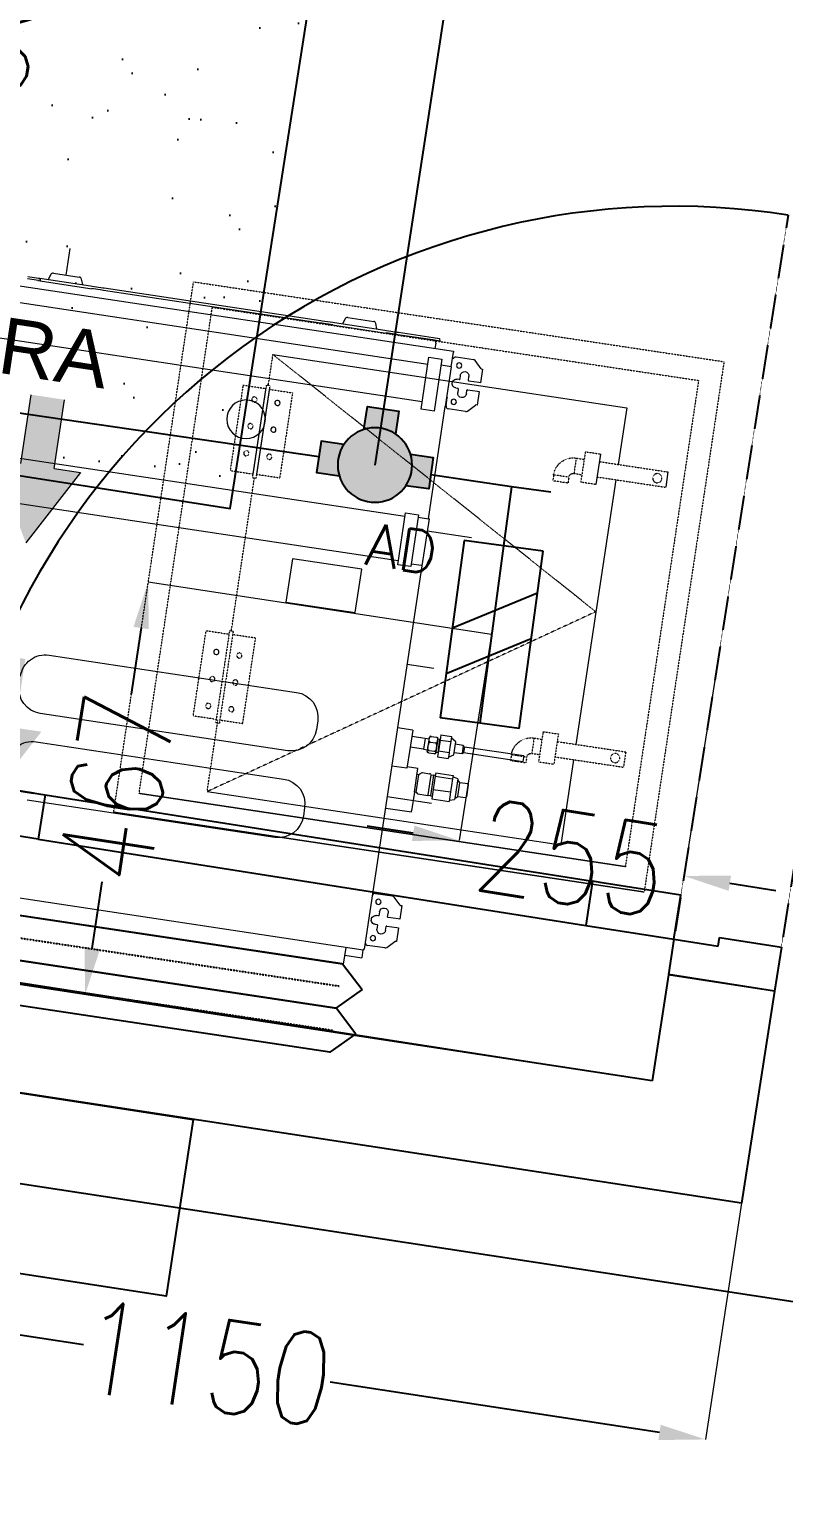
# Model space of a CAD drawing. Extents: x -678889171 to 586587, y -792238163 to 335485.
# Drawn here: x 36267 to 37110, y 47331 to 48976 of the extents above; entities that cross this region are included whole.
import ezdxf
from ezdxf.enums import TextEntityAlignment as Align

# ---------------------------------------------------------------- set-up
doc = ezdxf.new("R2010")
doc.units = 0
doc.header["$MEASUREMENT"] = 0
doc.linetypes.add('HIDDEN', pattern=[0.375, 0.25, -0.125])
doc.linetypes.add('XR-A-TYP30$0$XR-A-TYP-2-3-4-6-7-8-9-10$0$HIDDEN', pattern=[0.375, 0.25, -0.125])
doc.layers.get('0').update_dxf_attribs({"color": 8})
doc.layers.get('Defpoints').update_dxf_attribs({"color": 252})
for name, color, linetype in [('1', 8, 'Continuous'), ('9TH-FURN$0$XR-A-3-4-7-8-9-10$0$XR-A-TYP-2-4-5-6-7-8-9-10$0$TYPICAL TYPES$0$I-FURN', 252, 'Continuous'), ('9TH-FURN$0$XR-A-3-4-7-8-9-10$0$XR-A-TYP-2-4-5-6-7-8-9-10$0$TYPICAL TYPES$0$XREF_3BR$0$I-FURN-FLOR', 252, 'Continuous'), ('9TH-FURN$0$XR-A-3-4-7-8-9-10$0$XR-A-TYP-2-4-5-6-7-8-9-10$0$TYPICAL TYPES$0$XREF_3BR$0$I-FURN-PATT', 252, 'Continuous'), ('AC-DUCT-FLEX', 50, 'Continuous'), ('E-POW-BLOCK', 4, 'Continuous'), ('E-POW-WIR-NO', 4, 'Continuous'), ('E-SWIT-AIR', 6, 'Continuous'), ('UPS.WIRE', 5, 'Continuous'), ('XR-A-5TH floor-Ceiling$0$A-SITE-PATT', 12, 'Continuous'), ('XR-A-9TH-FLOOR$0$A-WALL', 252, 'Continuous'), ('XR-A-TYP30$0$A-WALL', 252, 'Continuous'), ('XR-A-TYP30$0$XR-A-TYP-2-3-4-6-7-8-9-10$0$A-DOOR', 252, 'Continuous'), ('XR-A-TYP30$0$XR-A-TYP-2-3-4-6-7-8-9-10$0$A-FLOR-OVHD', 252, 'XR-A-TYP30$0$XR-A-TYP-2-3-4-6-7-8-9-10$0$HIDDEN')]:
    doc.layers.add(name, color=color, linetype=linetype)
for name, color, linetype, lineweight in [('14- SAD FLEX', 30, 'Continuous', 0), ('2-MH TEXT', 2, 'Continuous', 0), ('Air Outlets', 8, 'Continuous', 0), ('LATS_EQ_IDU', 7, 'Continuous', 0)]:
    doc.layers.add(name, color=color, linetype=linetype, lineweight=lineweight)
doc.styles.add('LG-TEXT', font='arial.ttf')
doc.styles.add('ROMANS', font='romans.shx')
doc.styles.add('Work$0$E-M.MODUL', font='romans.shx', dxfattribs={"width": 0.8})
doc.dimstyles.new('Work$0$S-DIM', dxfattribs={"dimscale": 500, "dimtxt": 0.2065, "dimasz": 0.104, "dimexe": 0, "dimexo": 0, "dimgap": 0, "dimtad": 0, "dimdec": 0, "dimzin": 0, "dimdsep": 46, "dimtxsty": 'Work$0$E-M.MODUL', "dimcen": 0.25, "dimclrd": 5, "dimclre": 5, "dimclrt": 1, "dimadec": 0, "dimazin": 0, "dimtfac": 1, "dimtdec": 0, "dimtofl": 0, "dimtmove": 0, "dimatfit": 3, "dimfxl": 1, "dimtolj": 1, "dimtzin": 0, "dimlwe": 13, "dimarcsym": 0})

# ---------------------------------------------------------------- blocks, each defined once
blk = doc.blocks.new('*U2788')
at = {"layer": '14- SAD FLEX', "color": 0, "linetype": 'HIDDEN', "ltscale": 0.1}
for p, q in [((0, 0), (0, 600.1)), ((0, 600.1), (600.1, 600.1)), ((600.1, 600.1), (600.1, 0)), ((25, 25), (25, 575.1)), ((25, 575.1), (575.1, 575.1)), ((575.1, 575.1), (575.1, 25)), ((100, 497.9), (100, 533)), ((100, 533), (500, 302.2)), ((98, 493.8), (72, 493.8)), ((72, 493.8), (72, 397.4)), ((98, 393.3), (98, 497.9)), ((102.1, 497.9), (98, 497.9)), ((98, 397.4), (98, 493.8)), ((102.1, 393.3), (102.1, 497.9)), ((102.1, 397.4), (102.1, 493.8)), ((102.1, 493.8), (128, 493.8)), ((128, 493.8), (128, 397.4)), ((461.7, 477.4), (461.7, 442.9)), ((461.7, 477.4), (478.9, 477.4)), ((452.7, 468.8), (461.7, 468.8)), ((452.7, 468.8), (452.7, 451.5)), ((478.9, 468.8), (556.5, 468.8)), ((430.5, 446.5), (430.5, 439.8)), ((447.7, 446.5), (430.5, 446.5)), ((447.7, 446.5), (447.7, 439.8)), ((452.7, 451.5), (461.7, 451.5)), ((478.9, 451.5), (556.5, 451.5)), ((447.7, 439.8), (430.5, 439.8)), ((478.9, 442.9), (461.7, 442.9)), ((72, 397.4), (98, 397.4)), ((128, 397.4), (102.1, 397.4)), ((102.1, 393.3), (98, 393.3)), ((100, 220.4), (100, 393.3)), ((500, 302.2), (100, 38.4)), ((72, 119.8), (72, 216.3)), ((72, 216.3), (98, 216.3)), ((98, 220.4), (98, 115.8)), ((102.1, 220.4), (102.1, 115.8)), ((128, 216.3), (102.1, 216.3)), ((128, 119.8), (128, 216.3)), ((452.7, 152.1), (461.6, 152.1)), ((452.7, 152.1), (452.7, 134.8)), ((461.6, 160.7), (461.6, 126.3)), ((461.6, 160.7), (478.9, 160.7)), ((478.9, 160.7), (478.9, 126.3)), ((478.9, 152.1), (556.4, 152.1)), ((556.4, 152.1), (556.4, 134.8)), ((452.7, 134.8), (461.6, 134.8)), ((478.9, 134.8), (556.4, 134.8)), ((98, 119.8), (72, 119.8)), ((100, 38.4), (100, 119.8)), ((102.1, 119.8), (128, 119.8)), ((430.4, 129.8), (430.4, 123.2)), ((447.7, 129.8), (430.4, 129.8)), ((447.7, 123.2), (430.4, 123.2)), ((447.7, 129.8), (447.7, 123.2)), ((478.9, 126.3), (461.6, 126.3)), ((575, 25), (25, 25)), ((575.1, 25), (25, 25)), ((600, 0), (0, 0)), ((600.1, 0), (0, 0))]:
    blk.add_line(p, q, dxfattribs=at)
at = {"layer": '14- SAD FLEX', "color": 0}
for p, q in [((100, 533), (500.1, 533)), ((500.1, 533), (500.1, 468.8)), ((478.9, 477.4), (478.9, 442.9)), ((556.5, 468.8), (556.5, 451.5)), ((500.1, 451.5), (500, 152.1)), ((98, 220.4), (102.1, 220.4)), ((500, 134.8), (500, 38.4)), ((102.1, 115.8), (98, 115.8)), ((100, 38.4), (500, 38.4))]:
    blk.add_line(p, q, dxfattribs=at)
at = {"layer": '14- SAD FLEX', "color": 0, "linetype": 'HIDDEN', "ltscale": 0.1, "extrusion": (-1.424e-13, -1.03492e-17, -1)}
for centre in [(87, 480.1), (87, 449.9), (87, 419.2), (87, 163.8), (87, 133.5)]:
    blk.add_ellipse(centre, major_axis=(-0.07, 2.91), ratio=0.999999, start_param=-1.547113, end_param=4.736072, dxfattribs=at)
at = {"layer": '14- SAD FLEX', "color": 0, "extrusion": (-1.424e-13, -1.15929e-17, -1)}
for centre in [(113, 480.1), (113, 449.9)]:
    blk.add_ellipse(centre, major_axis=(-0.1, 2.91), ratio=0.999999, start_param=-1.537705593972815, end_param=4.745479713206769, dxfattribs=at)
at = {"layer": '14- SAD FLEX', "color": 0, "linetype": 'HIDDEN', "ltscale": 0.1, "extrusion": (-1.424e-13, -7.24316e-19, -1)}
blk.add_ellipse((452.7, 446.5), major_axis=(0, 22.3), ratio=0.999999, start_param=4.712047, end_param=6.282844, dxfattribs=at)
at = {"layer": '14- SAD FLEX', "color": 0, "linetype": 'HIDDEN', "ltscale": 0.1, "extrusion": (-1.424e-13, 4.4163e-18, -1)}
blk.add_ellipse((545.8, 460.1), major_axis=(0.29, 5.15), ratio=0.999999, start_param=4.656950285228202, end_param=10.94013559240779, dxfattribs=at)
at = {"layer": '14- SAD FLEX', "color": 0, "linetype": 'HIDDEN', "ltscale": 0.1, "extrusion": (-1.424e-13, -2.73922e-18, -1)}
blk.add_ellipse((452.7, 446.5), major_axis=(-0.04, 5), ratio=0.999999, start_param=-1.562211, end_param=0.008586, dxfattribs=at)
at = {"layer": '14- SAD FLEX', "color": 0, "linetype": 'HIDDEN', "ltscale": 0.1, "extrusion": (-1.424e-13, -1.15929e-17, -1)}
for centre in [(113, 419.2), (113, 194.4), (113, 163.8), (113, 133.5)]:
    blk.add_ellipse(centre, major_axis=(-0.1, 2.91), ratio=0.999999, start_param=-1.537705593972815, end_param=4.745479713206769, dxfattribs=at)
at = {"layer": '14- SAD FLEX', "color": 0, "extrusion": (-1.424e-13, -1.03492e-17, -1)}
blk.add_ellipse((87, 194.4), major_axis=(-0.07, 2.91), ratio=0.999999, start_param=-1.547113, end_param=4.736072, dxfattribs=at)
at = {"layer": '14- SAD FLEX', "color": 0, "linetype": 'HIDDEN', "ltscale": 0.1, "extrusion": (-1.424e-13, -7.31176e-19, -1)}
blk.add_ellipse((452.7, 129.8), major_axis=(0, 22.3), ratio=0.999999, start_param=4.712047, end_param=6.282844, dxfattribs=at)
at = {"layer": '14- SAD FLEX', "color": 0, "linetype": 'HIDDEN', "ltscale": 0.1, "extrusion": (-1.424e-13, 3.32278e-18, -1)}
blk.add_ellipse((545.7, 143.5), major_axis=(0.29, 5.15), ratio=0.999999, start_param=4.656950285228202, end_param=10.94013559240779, dxfattribs=at)
at = {"layer": '14- SAD FLEX', "color": 0, "linetype": 'HIDDEN', "ltscale": 0.1, "extrusion": (-1.424e-13, 7.73502e-18, -1)}
blk.add_ellipse((452.7, 129.8), major_axis=(0.09, 5), ratio=0.999999, start_param=4.694216, end_param=6.265012, dxfattribs=at)
at = {"layer": '2-MH TEXT', "color": 0, "ltscale": 0.02, "style": 'ROMANS'}
blk.add_text('AD', height=47.4, dxfattribs=at).set_placement((235.4, 316))
blk = doc.blocks.new('*U2786')
at = {"color": 0, "linetype": 'HIDDEN', "ltscale": 0.25}
for p, q in [((-9.6, -516.4), (-9.5, -1357.5)), ((40.6, -517), (40.5, -1358.1))]:
    blk.add_line(p, q, dxfattribs=at)
at = {"color": 0, "linetype": 'Continuous'}
for points in [[(-9.6, -1383.3), (15.4, -1357.5), (15.5, -516.4), (-9.6, -490.6), (-34.6, -516.5), (-34.5, -1357.5), (-9.6, -1383.3)], [(40.4, -1383.9), (65.4, -1358), (65.4, -517), (40.4, -491.2), (15.5, -516.4), (15.4, -1358.1), (40.4, -1383.9)]]:
    blk.add_lwpolyline(points, dxfattribs=at)
blk = doc.blocks.new('1PH ISOLATOR')
at = {"color": 4}
blk.add_line((824.308, 1142.35), (819.308, 1142.35), dxfattribs=at)
at = {"layer": 'E-SWIT-AIR'}
for p, q in [((824.308, 1143.462), (819.308, 1143.462)), ((819.308, 1141.239), (819.308, 1143.462)), ((824.308, 1141.239), (824.308, 1143.462)), ((825.975, 1142.35), (824.308, 1142.35)), ((825.975, 1141.239), (825.975, 1142.35)), ((819.308, 1141.239), (824.308, 1141.239))]:
    blk.add_line(p, q, dxfattribs=at)
at = {"layer": 'E-SWIT-AIR', "color": 3}
for p, q in [((820.563, 1143.462), (821.847, 1141.239)), ((821.847, 1143.462), (823.13, 1141.239))]:
    blk.add_line(p, q, dxfattribs=at)
blk = doc.blocks.new('LATS_IDU_MIDDLE_STATIC_M1')
at = {"layer": 'LATS_EQ_IDU', "ltscale": 0.5, "true_color": 0x636466}
for points in [[(-19.2, 220), (18.6, 220), (18.6, 142.2), (48.4, 142.2), (-0.3, 55.2), (-49.1, 142.2), (-19.2, 142.2)], [(18.5, -73.3), (-19.3, -73.3), (-19.3, -151.1), (-49.1, -151.1), (-0.4, -238.1), (48.4, -151.1), (18.5, -151.1)]]:
    blk.add_hatch(color=251, dxfattribs=at).paths.add_polyline_path(points)
at = {"layer": 'LATS_EQ_IDU', "color": 251, "true_color": 0x636466}
for p, q in [((-0.3, 358.1), (-0.3, 388.1)), ((-42.6, 350.3), (-30.4, 350.3)), ((-30.1, 347.4), (-42.3, 347.4)), ((-30.8, 347.4), (30.7, 347.4)), ((-30.4, 350.3), (-28.7, 350.3)), ((-28.7, 350.3), (28.6, 350.3)), ((-17.5, 356.2), (-19.6, 350.3)), ((-14.7, 358.1), (14.6, 358.1)), ((19.6, 350.3), (17.4, 356.2)), ((28.6, 350.3), (30.3, 350.3)), ((42.2, 347.4), (30, 347.4)), ((30.3, 350.3), (42.5, 350.3)), ((43.7, 347.4), (42.2, 347.4)), ((42.5, 350.3), (43.7, 350.3)), ((43.7, 350.3), (289.1, 350.3)), ((289.1, 347.4), (43.7, 347.4)), ((289.1, 350.3), (290.3, 350.3)), ((290.6, 347.4), (289.1, 347.4)), ((290.3, 350.3), (302.6, 350.3)), ((302.8, 347.4), (290.6, 347.4)), ((302.1, 347.4), (363.7, 347.4)), ((302.6, 350.3), (304.3, 350.3)), ((304.3, 350.3), (361.5, 350.3)), ((315.5, 356.2), (313.3, 350.3)), ((318.2, 358.1), (347.6, 358.1)), ((352.5, 350.3), (350.4, 356.2)), ((361.5, 350.3), (363.2, 350.3)), ((375.2, 347.4), (363, 347.4)), ((363.2, 350.3), (375.5, 350.3)), ((376.7, 347.4), (375.2, 347.4)), ((375.5, 350.3), (376.7, 350.3)), ((376.7, 350.3), (416.1, 350.3)), ((416.1, 347.4), (376.7, 347.4)), ((416.1, 350.3), (423.4, 350.3)), ((423.9, 347.4), (416.1, 347.4)), ((423.4, 350.3), (423.9, 347.4)), ((-440.9, 338.3), (440.8, 338.3)), ((420.2, 338.5), (420.2, 344.4)), ((420.2, 338.5), (420.2, 338.3)), ((440.8, 338.3), (441, 338.3)), ((441, 338.3), (441, 337.6)), ((441, 337.6), (441, 337.4)), ((441, 320.9), (441, 337.4)), ((444.7, 332.5), (464.2, 332.5)), ((474.2, 323.7), (466.3, 331.6)), ((414.7, 319.5), (-414.8, 319.5)), ((414.7, 269), (414.7, 327.8)), ((414.7, 327.8), (429.4, 327.8)), ((429.4, 327.8), (429.4, 269)), ((441, 320.9), (429.4, 320.9)), ((441, 320.9), (441, 275.8)), ((452.4, 312.9), (452.4, 308.5)), ((462.2, 308.5), (462.2, 312.9)), ((474.2, 323.7), (474.5, 323.5)), ((474.5, 323.5), (476, 323.5)), ((476, 323.5), (476, 308)), ((451.9, 308), (449.5, 308)), ((449.5, 298.2), (451.9, 298.2)), ((452.4, 297.7), (452.4, 293.3)), ((462.2, 293.3), (462.2, 297.7)), ((474.2, 308), (462.7, 308)), ((462.7, 298.2), (474.2, 298.2)), ((476, 308), (474.2, 308)), ((474.2, 298.2), (476, 298.2)), ((476, 298.2), (476, 282.7)), ((441, 286.4), (441.2, 286.4)), ((441.7, 276.6), (441.7, 285.9)), ((466.3, 274.5), (474.2, 282.4)), ((474.5, 282.7), (474.2, 282.4)), ((476, 282.7), (474.5, 282.7)), ((414.7, 277.3), (-414.8, 277.3)), ((429.4, 269), (414.7, 269)), ((441, 148.8), (441, 275.8)), ((464.2, 273.7), (444.7, 273.7)), ((414.7, 151.8), (429.4, 151.8)), ((414.7, 93), (414.7, 151.8)), ((429.4, 151.8), (429.4, 93)), ((429.4, 148.8), (441, 148.8)), ((441.7, 148.8), (441, 148.8)), ((441.7, 148.8), (441.7, 95.9)), ((414.7, 147.4), (-414.8, 147.4)), ((491.7, 134.9), (441.7, 134.9)), ((414.7, 97.3), (-414.8, 97.3)), ((429.4, 93), (414.7, 93)), ((441, 95.9), (429.4, 95.9)), ((441, 95.9), (441.7, 95.9)), ((441.7, 95.9), (441.7, -338)), ((375.6, 82), (297.2, 82)), ((297.2, 82), (297.2, 33)), ((375.6, 33), (375.6, 82)), ((297.2, 33), (375.6, 33)), ((441.7, -15.5), (471.7, -15.5)), ((44.1, -65.2), (324.1, -65.2)), ((352.2, -93.2), (352.2, -103)), ((458.8, -87.4), (441.7, -87.4)), ((458.8, -87.4), (458.8, -109.3)), ((474, -94.6), (458.8, -94.6)), ((474, -94.6), (474, -106.8)), ((478.4, -94.6), (474, -94.6)), ((478.4, -93), (478.4, -105.9)), ((480.4, -91.3), (486.2, -91.3)), ((480.4, -97.9), (486.2, -97.9)), ((488.2, -93), (488.2, -105.9)), ((490.2, -93.4), (488.2, -93.4)), ((490.7, -92.9), (490.2, -93.4)), ((490.2, -93.4), (490.2, -108)), ((490.7, -88.2), (490.7, -93.9)), ((490.7, -88.2), (502.9, -88.2)), ((490.7, -93.9), (502.9, -93.9)), ((490.7, -93.9), (490.7, -106.3)), ((502.9, -88.2), (502.9, -91.1)), ((508.3, -93.3), (502.9, -89.9)), ((502.9, -91.1), (502.9, -93.9)), ((502.9, -93.9), (502.9, -100.1)), ((508.3, -108), (508.3, -93.3)), ((517.3, -96), (508.3, -96)), ((517.3, -96), (517.3, -98.9)), ((518.9, -97.6), (517.3, -96)), ((518.9, -97.6), (518.9, -99.5)), ((585.9, -97.6), (518.9, -97.6)), ((585.9, -97.6), (585.9, -99.5)), ((474, -106.8), (458.8, -106.8)), ((458.8, -109.3), (458.8, -130.7)), ((474, -106.8), (478.4, -106.8)), ((478.4, -105.9), (478.4, -108.3)), ((480.4, -107.3), (486.2, -107.3)), ((480.4, -110), (486.2, -110)), ((488.2, -105.9), (488.2, -108.3)), ((488.2, -108), (490.2, -108)), ((490.2, -108), (490.7, -108.5)), ((490.7, -106.3), (490.7, -113.1)), ((490.7, -106.3), (502.9, -106.3)), ((490.7, -113.1), (502.9, -113.1)), ((502.9, -100.1), (502.9, -106.3)), ((502.9, -106.3), (502.9, -109.7)), ((502.9, -111.5), (508.3, -108)), ((502.9, -109.7), (502.9, -113.1)), ((508.3, -105.3), (517.3, -105.3)), ((517.3, -98.9), (517.3, -105.3)), ((517.3, -105.3), (518.9, -103.8)), ((518.9, -99.5), (518.9, -103.8)), ((518.9, -103.8), (585.9, -103.8)), ((585.9, -99.5), (585.9, -103.8)), ((324.1, -131.1), (44.1, -131.1)), ((458.8, -130.7), (441.7, -130.7)), ((471, -129), (458.8, -129)), ((471, -155.9), (471, -129)), ((491.4, -130.9), (491.4, -134.8)), ((491.4, -130.9), (511, -130.9)), ((511, -130.9), (511, -132.8)), ((473, -135.8), (471, -135.8)), ((474.9, -134.2), (473, -135.8)), ((473, -155.4), (473, -135.8)), ((474.9, -134.4), (474.9, -134.2)), ((476.9, -132.9), (484.7, -132.9)), ((486.7, -156.5), (486.7, -134.4)), ((489.2, -134.4), (486.7, -134.4)), ((489.7, -133.9), (489.2, -134.4)), ((489.7, -157), (489.7, -133.9)), ((491.4, -133.9), (489.7, -133.9)), ((491.4, -134.8), (511, -134.8)), ((491.4, -134.8), (491.4, -149.6)), ((516.8, -133.9), (511, -132.4)), ((511, -132.8), (511, -134.8)), ((511, -134.8), (511, -142.2)), ((511, -142.2), (511, -149.6)), ((516.8, -133.9), (516.8, -153.9)), ((517.8, -136.1), (516.8, -136.1)), ((519.6, -137.9), (517.8, -136.1)), ((519.6, -153.3), (519.6, -137.9)), ((528.6, -137.9), (519.6, -137.9)), ((529.4, -138.8), (528.6, -137.9)), ((529.4, -138.8), (529.4, -152.4)), ((44.1, -163.2), (324.1, -163.2)), ((471, -155.4), (473, -155.4)), ((471, -155.9), (471, -176.8)), ((473, -155.4), (474.9, -157)), ((486.5, -157.5), (475.1, -157.5)), ((486.7, -156.8), (489.2, -156.8)), ((489.2, -156.8), (489.2, -156.5)), ((489.2, -156.8), (489.7, -157.3)), ((489.7, -157.3), (489.7, -157)), ((489.7, -157.3), (491.4, -157.3)), ((491.4, -149.6), (491.4, -160.4)), ((491.4, -149.6), (511, -149.6)), ((491.4, -160.4), (511, -160.4)), ((511, -149.6), (511, -155)), ((511, -155), (511, -160.4)), ((511, -158.8), (516.8, -157.4)), ((516.8, -153.9), (516.8, -157.4)), ((516.8, -155.1), (517.8, -155.1)), ((517.8, -155.1), (519.6, -153.3)), ((519.6, -153.3), (528.6, -153.3)), ((528.6, -153.3), (529.4, -152.4)), ((441.7, -165.1), (491.7, -165.1)), ((441.9, -178.2), (471, -178.2)), ((471, -178.2), (471, -176.8)), ((352.2, -191.2), (352.2, -201)), ((324.1, -229.1), (44.1, -229.1)), ((444.7, -274.3), (464.2, -274.3)), ((474.2, -283.1), (466.3, -275.2)), ((452.4, -293.9), (452.4, -298.4)), ((462.2, -298.4), (462.2, -293.9)), ((474.2, -283.1), (474.5, -283.4)), ((474.5, -283.4), (476, -283.4)), ((476, -283.4), (476, -298.8)), ((451.9, -298.8), (449.5, -298.8)), ((449.5, -308.6), (451.9, -308.6)), ((452.4, -309.1), (452.4, -313.5)), ((462.2, -313.5), (462.2, -309.1)), ((474.2, -298.8), (462.7, -298.8)), ((462.7, -308.6), (474.2, -308.6)), ((476, -298.8), (474.2, -298.8)), ((474.2, -308.6), (476, -308.6)), ((476, -308.6), (476, -324.1)), ((466.3, -332.3), (474.2, -324.4)), ((474.5, -324.1), (474.2, -324.4)), ((476, -324.1), (474.5, -324.1)), ((440.8, -339), (-440.9, -339)), ((421.4, -357.8), (421.4, -339)), ((440.4, -339), (440.4, -347.7)), ((441, -339), (440.8, -339)), ((441.7, -338), (441, -338)), ((441, -338), (441, -338.2)), ((441, -338.2), (441, -339)), ((464.2, -333.1), (444.7, -333.1)), ((419.6, -357.6), (-420.3, -357.6)), ((419.6, -357.8), (419.6, -357.6)), ((420.4, -357.8), (419.6, -357.8)), ((421.4, -357.8), (420.4, -357.8)), ((421.3, -347.7), (440.4, -347.7))]:
    blk.add_line(p, q, dxfattribs=at)
at = {"layer": 'LATS_EQ_IDU', "color": 251, "ltscale": 0.5, "true_color": 0x636466}
for p, q in [((-19.2, 142.2), (-19.2, 220)), ((-19.2, 142.2), (-19.2, 220)), ((18.6, 142.2), (18.6, 220)), ((18.6, 142.2), (18.6, 220)), ((48.4, 142.2), (-0.3, 55.2)), ((48.4, 142.2), (-0.3, 55.2)), ((18.6, 142.2), (48.4, 142.2)), ((18.6, 142.2), (48.4, 142.2))]:
    blk.add_line(p, q, dxfattribs=at)
at = {"layer": 'LATS_EQ_IDU', "color": 251, "true_color": 0x636466, "extrusion": (0, -3.15544e-30, -1)}
for centre, radius in [((-449.5, 323.6), 2.94), ((-449.5, 282.5), 2.94), ((-222.7, 228.6), 21.6), ((-449.5, -283.2), 2.94), ((-449.5, -324.3), 2.94)]:
    blk.add_circle(centre, radius, dxfattribs=at)
at = {"layer": 'LATS_EQ_IDU', "color": 251, "true_color": 0x636466}
for centre, radius, start, end in [((-14.7, 355.2), 2.94, 90, 160), ((14.6, 355.2), 2.94, 20, 90), ((318.2, 355.2), 2.94, 90, 160), ((347.6, 355.2), 2.94, 20, 90), ((417.2, 344.4), 2.94, 0, 90), ((444.7, 329.5), 2.94, 90, 180), ((464.2, 329.5), 2.94, 45, 90), ((451.9, 308.5), 0.49, 270, 0), ((451.9, 297.7), 0.49, 0, 90), ((462.7, 308.5), 0.49, 180, 270), ((462.7, 297.7), 0.49, 90, 180), ((444.7, 276.6), 2.94, 180, 270), ((464.2, 276.6), 2.94, 270, 315), ((480.4, -93), 1.96, 146.8632, 180), ((486.2, -93), 1.96, 0, 33.2645), ((480.4, -108.3), 1.96, 180, 213.2645), ((486.2, -108.3), 1.96, 326.8632, 0), ((476.9, -134.6), 1.96, 155.1213, 169.6165), ((484.7, -134.6), 1.96, 17.552, 24.9684), ((484.7, -134.6), 1.96, 0, 7.0247), ((476.9, -156.7), 1.96, 190.3835, 204.9684), ((484.7, -156.7), 1.96, 335.1213, 0), ((444.7, -277.3), 2.94, 90, 180), ((464.2, -277.3), 2.94, 45, 90), ((451.9, -298.4), 0.49, 270, 0), ((451.9, -309.1), 0.49, 0, 90), ((462.7, -298.4), 0.49, 180, 270), ((462.7, -309.1), 0.49, 90, 180), ((444.7, -330.2), 2.94, 180, 270), ((464.2, -330.2), 2.94, 270, 315)]:
    blk.add_arc(centre, radius, start, end, dxfattribs=at)
at = {"layer": 'LATS_EQ_IDU', "color": 251, "true_color": 0x636466, "extrusion": (0, -3.15544e-30, -1)}
for centre, radius, start, end in [((-457.3, 312.9), 4.9, 0, 180), ((-449.5, 303.1), 4.9, 270, 90), ((-441.2, 285.9), 0.49, 90, 180), ((-457.3, 293.3), 4.9, 180, 0), ((-44.1, -93.2), 28.1, 0, 90), ((-324.1, -93.2), 28.1, 90, 180), ((-44.1, -103), 28.1, 270, 0), ((-324.1, -103), 28.1, 180, 270), ((-44.1, -191.2), 28.1, 0, 90), ((-324.1, -191.2), 28.1, 90, 180), ((-324.1, -201), 28.1, 180, 270), ((-457.3, -293.9), 4.9, 0, 180), ((-449.5, -303.7), 4.9, 270, 90), ((-457.3, -313.5), 4.9, 180, 0)]:
    blk.add_arc(centre, radius, start, end, dxfattribs=at)
at = {"layer": 'LATS_EQ_IDU', "color": 251, "true_color": 0x636466}
for points, knots in [([(480.4, -97.9), (479.9, -97.9), (479.5, -97.7), (479, -97.2), (478.9, -96.8), (478.6, -95.9), (478.5, -95.3), (478.5, -94), (478.6, -93.3), (478.9, -92.4), (479, -92.1), (479.5, -91.6), (479.9, -91.3), (480.4, -91.3)], [0, 0, 0, 0, 0.125, 0.125, 0.25, 0.25, 0.5, 0.5, 0.75, 0.75, 0.875, 0.875, 1, 1, 1, 1]), ([(480.4, -107.3), (479.9, -107.3), (479.5, -106.9), (479, -106.2), (478.9, -105.7), (478.6, -104.4), (478.5, -103.5), (478.5, -101.7), (478.6, -100.8), (478.9, -99.5), (479, -99), (479.5, -98.3), (479.9, -97.9), (480.4, -97.9)], [0, 0, 0, 0, 0.125, 0.125, 0.25, 0.25, 0.5, 0.5, 0.75, 0.75, 0.875, 0.875, 1, 1, 1, 1]), ([(480.4, -91.3), (479.9, -91.3), (479.5, -91.4), (479, -91.6), (478.9, -91.8), (478.7, -91.9), (478.7, -92), (478.7, -92)], [0, 0, 0, 0, 0.455633, 0.455633, 0.911267, 0.911267, 1, 1, 1, 1]), ([(486.2, -91.3), (486.7, -91.3), (487.1, -91.4), (487.6, -91.6), (487.8, -91.8), (487.9, -91.9), (487.9, -92), (487.9, -92)], [0, 0, 0, 0, 0.455763, 0.455763, 0.911527, 0.911527, 1, 1, 1, 1]), ([(486.2, -97.9), (486.7, -97.9), (487.1, -97.7), (487.6, -97.2), (487.8, -96.8), (488.1, -95.9), (488.1, -95.3), (488.1, -94), (488.1, -93.3), (487.8, -92.4), (487.6, -92.1), (487.1, -91.6), (486.7, -91.3), (486.2, -91.3)], [0, 0, 0, 0, 0.125, 0.125, 0.25, 0.25, 0.5, 0.5, 0.75, 0.75, 0.875, 0.875, 1, 1, 1, 1]), ([(486.2, -107.3), (486.7, -107.3), (487.1, -106.9), (487.6, -106.2), (487.8, -105.7), (488.1, -104.4), (488.1, -103.5), (488.1, -101.7), (488.1, -100.8), (487.8, -99.5), (487.6, -99), (487.1, -98.3), (486.7, -97.9), (486.2, -97.9)], [0, 0, 0, 0, 0.125, 0.125, 0.25, 0.25, 0.5, 0.5, 0.75, 0.75, 0.875, 0.875, 1, 1, 1, 1]), ([(480.4, -110), (479.9, -110), (479.5, -109.9), (479, -109.7), (478.9, -109.6), (478.6, -109.2), (478.5, -108.9), (478.5, -108.4), (478.6, -108.1), (478.9, -107.7), (479, -107.6), (479.5, -107.4), (479.9, -107.3), (480.4, -107.3)], [0, 0, 0, 0, 0.125, 0.125, 0.25, 0.25, 0.5, 0.5, 0.75, 0.75, 0.875, 0.875, 1, 1, 1, 1]), ([(486.2, -110), (486.7, -110), (487.1, -109.9), (487.6, -109.7), (487.8, -109.6), (488.1, -109.2), (488.1, -108.9), (488.1, -108.4), (488.1, -108.1), (487.8, -107.7), (487.6, -107.6), (487.1, -107.4), (486.7, -107.3), (486.2, -107.3)], [0, 0, 0, 0, 0.125, 0.125, 0.25, 0.25, 0.5, 0.5, 0.75, 0.75, 0.875, 0.875, 1, 1, 1, 1]), ([(474.9, -134.4), (475, -134.1), (475, -133.8), (475.3, -133.4), (475.5, -133.2), (476, -133), (476.4, -132.9), (476.9, -132.9)], [0, 0, 0, 0, 0.5, 0.5, 0.75, 0.75, 1, 1, 1, 1]), ([(486.5, -133.7), (486.4, -133.6), (486.3, -133.4), (485.8, -133), (485.3, -132.9), (484.7, -132.9)], [0, 0, 0, 0, 0.491288, 0.491288, 1, 1, 1, 1])]:
    blk.add_open_spline(points, degree=3, knots=knots, dxfattribs=at)
at = {"layer": 'AC-DUCT-FLEX', "color": 251, "true_color": 0x636466, "extrusion": (-8.49824e-16, -3.701e-11, -1), "zscale": -1.000000000000003, "rotation": 269.9931127075088}
blk.add_blockref('*U2786', (937.3, -392.5, 0), dxfattribs=at)
at = {"layer": 'Air Outlets', "color": 251, "true_color": 0x636466, "extrusion": (2.55996e-11, 7.89147e-07, 1), "rotation": 4.624811842361033e-08}
blk.add_blockref('*U2788', (141.7, -228.2, -1.9), dxfattribs=at)
at = {"layer": 'E-POW-BLOCK', "xscale": 40.04552503335542, "yscale": 40.04552503335542, "zscale": 40.04552503335542, "rotation": 90.90578391495268}
blk.add_blockref('1PH ISOLATOR', (46790.8, -32151.1, -1.9), dxfattribs=at)
at = {"layer": 'LATS_EQ_IDU', "color": 251, "true_color": 0x636466, "style": 'LG-TEXT'}
blk.add_text('RA', height=63, dxfattribs=at).set_placement((-0.6, 238.8), align=Align.CENTER)
blk = doc.blocks.new('XR-A-Ceiling-Typ30')
at = {"layer": 'LATS_EQ_IDU', "color": 0, "extrusion": (-4.99581e-06, 8.23698e-07, 1), "rotation": 351.4369340832879}
blk.add_blockref('LATS_IDU_MIDDLE_STATIC_M1', (39055.1, 34825.4, -0.2), dxfattribs=at)
blk = doc.blocks.new('*U2935')
h = blk.add_hatch(color=256)
h.dxf.hatch_style = 1
h.set_gradient(color1=(255, 255, 255), tint=1, name='INVCYLINDER')
h.paths.add_polyline_path([(-30.6, 46.1), (-2.1, 55.3), (4.6, 34.7, 0.225148), (-24, 25.5)])
h = blk.add_hatch(color=256)
h.dxf.hatch_style = 1
h.set_gradient(color1=(255, 255, 255), tint=1, name='INVCYLINDER')
h.paths.add_polyline_path([(33.3, 10.8, 1), (-33.3, -10.8, 1)])
h = blk.add_hatch(color=256)
h.dxf.hatch_style = 1
h.set_gradient(color1=(255, 255, 255), rotation=90, tint=1, name='INVCYLINDER')
h.paths.add_polyline_path([(-46.1, -30.6), (-25.5, -24, -0.111183), (-33.3, -10.8, -0.111183), (-34.7, 4.6), (-55.3, -2.1)])
h = blk.add_hatch(color=256)
h.dxf.hatch_style = 1
h.set_gradient(color1=(255, 255, 255), tint=1, name='INVCYLINDER')
h.paths.add_polyline_path([(2.1, -55.3), (30.6, -46.1), (24, -25.5, -0.225148), (-4.6, -34.7)])
h = blk.add_hatch(color=256)
h.dxf.hatch_style = 1
h.set_gradient(color1=(255, 255, 255), tint=1, name='INVCYLINDER')
h.paths.add_polyline_path([(2.1, -55.3), (30.6, -46.1), (24, -25.5, -0.225148), (-4.6, -34.7)])
for points in [[(-24, 25.5), (-30.6, 46.1), (-2.1, 55.3), (4.6, 34.7)], [(-34.7, 4.6), (-55.3, -2.1), (-46.1, -30.6), (-25.5, -24)], [(-4.6, -34.7), (2.1, -55.3), (30.6, -46.1), (24, -25.5)]]:
    blk.add_lwpolyline(points)
blk.add_circle((0, 0), 35)
blk = doc.blocks.new('*D3057')
at = {"layer": '1', "color": 5, "lineweight": 13, "transparency": 16777216}
for p, q in [((37262.5, 49727), (36357.8, 49867.6)), ((36963.1, 47800.1), (36058.3, 47940.7))]:
    blk.add_line(p, q, dxfattribs=at)
at = {"layer": '1', "color": 5, "lineweight": -2, "transparency": 16777216}
for p, q in [((36349.8, 49816.2), (36229.5, 49042.2)), ((36066.3, 47992.1), (36186.6, 48766.2))]:
    blk.add_line(p, q, dxfattribs=at)
at = {"layer": '1', "color": 5, "transparency": 16777216}
for points in [[(36341.3, 49817.6), (36358.4, 49814.9), (36357.8, 49867.6)], [(36057.8, 47993.5), (36074.9, 47990.8), (36058.3, 47940.7)]]:
    blk.add_solid(points, dxfattribs=at)
at = {"layer": 'Defpoints', "color": 0, "transparency": 16777216}
for p in [(36357.8, 49867.6), (37262.5, 49727, 0), (36963.1, 47800.1, 0)]:
    blk.add_point(p, dxfattribs=at)
at = {"layer": '1', "color": 1, "transparency": 16777216, "insert": (36208.1, 48904.2), "char_height": 103.25, "attachment_point": 5, "rotation": 81.1663, "style": 'Work$0$E-M.MODUL'}
blk.add_mtext('\\A1;1950', dxfattribs=at)
blk = doc.blocks.new('*D3058')
at = {"layer": '1', "color": 5, "lineweight": 13, "transparency": 16777216}
for p, q in [((35947.6, 47833.6), (35907.3, 47569.4)), ((37063.2, 47663.3), (37022.9, 47399.1))]:
    blk.add_line(p, q, dxfattribs=at)
at = {"layer": '1', "color": 5, "lineweight": -2, "transparency": 16777216}
for p, q in [((35958.7, 47561.6), (36327.1, 47505.3)), ((36971.5, 47407), (36603.1, 47463.2))]:
    blk.add_line(p, q, dxfattribs=at)
at = {"layer": '1', "color": 5, "transparency": 16777216}
for points in [[(35960, 47570.1), (35957.4, 47553), (35907.3, 47569.4)], [(36972.8, 47415.5), (36970.2, 47398.4), (37022.9, 47399.1)]]:
    blk.add_solid(points, dxfattribs=at)
at = {"layer": 'Defpoints', "color": 0, "transparency": 16777216}
for p in [(35947.6, 47833.6, 0), (37063.2, 47663.3, 0), (37022.9, 47399.1)]:
    blk.add_point(p, dxfattribs=at)
at = {"layer": '1', "color": 1, "transparency": 16777216, "insert": (36465.1, 47484.3), "char_height": 103.25, "attachment_point": 5, "rotation": 351.3204, "style": 'Work$0$E-M.MODUL'}
blk.add_mtext('\\A1;1150', dxfattribs=at)
blk = doc.blocks.new('*D3089')
at = {"layer": '1', "color": 5, "lineweight": 13, "transparency": 16777216}
for p, q in [((36783.7, 48299.5), (36747.3, 48069.1)), ((37035.1, 48259.9), (36998.8, 48029.4))]:
    blk.add_line(p, q, dxfattribs=at)
at = {"layer": '1', "color": 5, "lineweight": -2, "transparency": 16777216}
for p, q in [((36696, 48077.2), (36644.6, 48085.3)), ((37050.2, 48021.3), (37101.5, 48013.2))]:
    blk.add_line(p, q, dxfattribs=at)
at = {"layer": '1', "color": 5, "transparency": 16777216}
for points in [[(36697.3, 48085.7), (36694.6, 48068.6), (36747.3, 48069.1)], [(37051.5, 48029.9), (37048.8, 48012.8), (36998.8, 48029.4)]]:
    blk.add_solid(points, dxfattribs=at)
at = {"layer": 'Defpoints', "color": 0, "transparency": 16777216}
for p in [(36783.7, 48299.5, -2), (37035.1, 48259.9, 0), (36998.8, 48029.4)]:
    blk.add_point(p, dxfattribs=at)
at = {"layer": '1', "color": 1, "transparency": 16777216, "insert": (36873.1, 48049.3), "char_height": 103.25, "attachment_point": 5, "rotation": 351.0405, "style": 'Work$0$E-M.MODUL'}
blk.add_mtext('\\A1;255', dxfattribs=at)
blk = doc.blocks.new('*D3090')
at = {"layer": '1', "color": 5, "lineweight": 13, "transparency": 16777216}
for p, q in [((36783.7, 48299.5), (36399.5, 48358.2)), ((36713.2, 47838.3), (36329, 47897))]:
    blk.add_line(p, q, dxfattribs=at)
at = {"layer": '1', "color": 5, "lineweight": -2, "transparency": 16777216}
for p, q in [((36391.7, 48306.8), (36380.3, 48232.6)), ((36336.9, 47948.4), (36348.2, 48022.7))]:
    blk.add_line(p, q, dxfattribs=at)
at = {"layer": '1', "color": 5, "transparency": 16777216}
for points in [[(36383.1, 48308.1), (36400.2, 48305.5), (36399.5, 48358.2)], [(36328.3, 47949.8), (36345.5, 47947.1), (36329, 47897)]]:
    blk.add_solid(points, dxfattribs=at)
at = {"layer": 'Defpoints', "color": 0, "transparency": 16777216}
for p in [(36783.7, 48299.5, -2), (36329, 47897), (36713.2, 47838.3, 0)]:
    blk.add_point(p, dxfattribs=at)
at = {"layer": '1', "color": 1, "transparency": 16777216, "insert": (36364.3, 48127.6), "char_height": 103.25, "attachment_point": 5, "rotation": 81.31, "style": 'Work$0$E-M.MODUL'}
blk.add_mtext('\\A1;467', dxfattribs=at)
blk = doc.blocks.new('*U1350')
for p, q in [((40, 820), (40, 200)), ((90, 820), (90, 200)), ((0, -20), (0, 100)), ((40, 100), (0, 100)), ((40, 100), (40, 50)), ((40, 50), (50, 50)), ((50, 50), (50, -20)), ((50, -20), (0, -20))]:
    blk.add_line(p, q)
for points in [[(90, 820), (40, 820), (40, 920), (90, 920), (90, 833), (90, 920)], [(90, 200), (40, 200), (40, 100), (90, 100), (90, 187)]]:
    blk.add_lwpolyline(points, close=True)
blk.add_arc((40, 100), 820, 0, 90)
at = {"layer": 'XR-A-TYP30$0$XR-A-TYP-2-3-4-6-7-8-9-10$0$A-FLOR-OVHD'}
for p, q in [((860, 100), (40, 100)), ((850, -20), (50, -20))]:
    blk.add_line(p, q, dxfattribs=at)
blk = doc.blocks.new('XR-A-TYP30')
at = {"layer": 'XR-A-TYP30$0$A-WALL'}
for p, q in [((39763.5, 34278, 0), (36958.1, 34706.8, 0)), ((39863.7, 34141.2, 0), (36937.2, 34588.6, 0)), ((39781.9, 34396.6, 0), (39763.5, 34278, 0)), ((39900.6, 34378.6, 0), (39781.9, 34396.6, 0)), ((39900.6, 34378.6, 0), (39863.7, 34141.2, 0))]:
    blk.add_line(p, q, dxfattribs=at)
at = {"layer": 'XR-A-TYP30$0$XR-A-TYP-2-3-4-6-7-8-9-10$0$A-DOOR', "extrusion": (-3.61318e-11, -1.91049e-10, -1), "xscale": -1, "zscale": -1, "rotation": 278.959454549671}
blk.add_blockref('*U1350', (-39880.6, 34381.4, 0), dxfattribs=at)

msp = doc.modelspace()

# ---------------------------------------------------------------- hatches: boundary and pattern name
at = {"layer": '9TH-FURN$0$XR-A-3-4-7-8-9-10$0$XR-A-TYP-2-4-5-6-7-8-9-10$0$TYPICAL TYPES$0$XREF_3BR$0$I-FURN-PATT'}
h = msp.add_hatch(dxfattribs=at)
h.set_pattern_fill('AR-SAND', color=256, scale=3, angle=-12.9655)
h.set_pattern_definition([(24.53454, (130672.05, 56367.04), (28.26424, 144.15773), [0, -115.824, 0, -129.54, 0, -123.825]), (354.53454, (130672.05, 56367.04), (179.6677, 179.308), [0, -62.484, 0, -104.394, 0, -40.005]), (314.53454, (130580.71, 56388.07), (231.34466, -52.82081), [0, -38.1, 0, -137.16, 0, -179.07]), (304.53454, (130580.71, 56388.07), (238.23216, 13.77947), [0, -19.05, 0, -89.916, 0, -102.87])])
edge = h.paths.add_edge_path(flags=16)
edge.add_arc((36483.4, 50773.3), 50, 351.1141, 441.1141)
edge.add_line((36491.2, 50822.7), (35362.1, 50999.3))
edge.add_line((35362.1, 50999.3), (35176.7, 49813.7))
edge.add_line((35176.7, 49813.7), (36305.8, 49637.1))
edge.add_arc((36313.5, 49686.5), 50, 261.1141, 351.1141)
edge.add_line((36362.9, 49678.8), (36532.8, 50765.6))
h.paths.add_polyline_path([(36937.2, 51290.9), (35282.1, 51549.7), (34836.4, 48699.3), (36491.6, 48440.5)])

# ---------------------------------------------------------------- linework, layer by layer
at = {"layer": '9TH-FURN$0$XR-A-3-4-7-8-9-10$0$XR-A-TYP-2-4-5-6-7-8-9-10$0$TYPICAL TYPES$0$I-FURN', "elevation": 0}
msp.add_lwpolyline([(36449.9, 47757.1), (36419.6, 47559.4), (34937, 47787), (34967.3, 47984.7)], close=True, dxfattribs=at)
at = {"layer": '9TH-FURN$0$XR-A-3-4-7-8-9-10$0$XR-A-TYP-2-4-5-6-7-8-9-10$0$TYPICAL TYPES$0$XREF_3BR$0$I-FURN-FLOR', "elevation": 0}
msp.add_lwpolyline([(36937.2, 51290.9), (35282.1, 51549.7), (34836, 48699.4), (36491.1, 48440.6)], close=True, dxfattribs=at)

# ---------------------------------------------------------------- next in the draw order: block references
at = {"layer": 'XR-A-9TH-FLOOR$0$A-WALL'}
msp.add_blockref('XR-A-TYP30', (-2800.4, 13522.1), dxfattribs=at)

# ---------------------------------------------------------------- next in the draw order: linework, layer by layer
at = {"color": 240, "true_color": 0xed1f24}
for p, q in [((37039.3, 51013.3, 0), (36653.1, 48489.1, -0.2)), ((36590.4, 48498.3, -0.3), (34977.2, 48732.4, -0.1)), ((36805.9, 48464.9, -2), (36715.6, 48478.1, -0.2))]:
    msp.add_line(p, q, dxfattribs=at)
at = {"layer": 'E-POW-WIR-NO', "color": 4}
msp.add_line((36036.3, 47719.1, 0), (37182.1, 47543.9, -0.7), dxfattribs=at)

# ---------------------------------------------------------------- next in the draw order: block references
at = {"layer": 'UPS.WIRE', "extrusion": (-0.001052, -0.004617, 0.999989), "xscale": -1.190039820978152, "yscale": 1.190039820978154, "zscale": 1.190039820978152, "rotation": 99.56642014283301}
msp.add_blockref('*U2935', (36653.1, 48488.4, -262.6), dxfattribs=at)
at = {"layer": 'XR-A-5TH floor-Ceiling$0$A-SITE-PATT', "color": 4}
msp.add_blockref('XR-A-Ceiling-Typ30', (-2800.4, 13522), dxfattribs=at)

# ---------------------------------------------------------------- next in the draw order: dimensions: what is measured, and where the dimension line sits
at = {"layer": '1', "color": 4}
dim = msp.add_aligned_dim(p1=(36963.1, 47800.1, 0), p2=(37262.5, 49727, 0), distance=915.6, dimstyle='Work$0$S-DIM', dxfattribs=at)
dim.commit()
dim.dimension.update_dxf_attribs({"geometry": '*D3057', "text_midpoint": (36208.1, 48904.2)})
at = {"layer": '1', "color": 2}
for p1, p2, distance, picture, middle in [((36783.7, 48299.5, -2), (36713.2, 47838.3, 0), -388.6, '*D3090', (36364.3, 48127.6)), ((36783.6782, 48299.5165, -1.9575), (37035.1284, 48259.8731, 0), -233.2791, '*D3089', (36873.0735, 48049.262))]:
    dim = msp.add_aligned_dim(p1=p1, p2=p2, distance=distance, dimstyle='Work$0$S-DIM', dxfattribs=at)
    dim.commit()
    dim.dimension.update_dxf_attribs({"geometry": picture, "text_midpoint": middle})
at = {"layer": '1', "color": 4}
dim = msp.add_aligned_dim(p1=(35947.6, 47833.6, 0), p2=(37063.2, 47663.3, 0), distance=-267.3, text='1150', dimstyle='Work$0$S-DIM', dxfattribs=at)
dim.commit()
dim.dimension.update_dxf_attribs({"geometry": '*D3058', "text_midpoint": (36465.1, 47484.3)})

doc.saveas('drawing.dxf')
